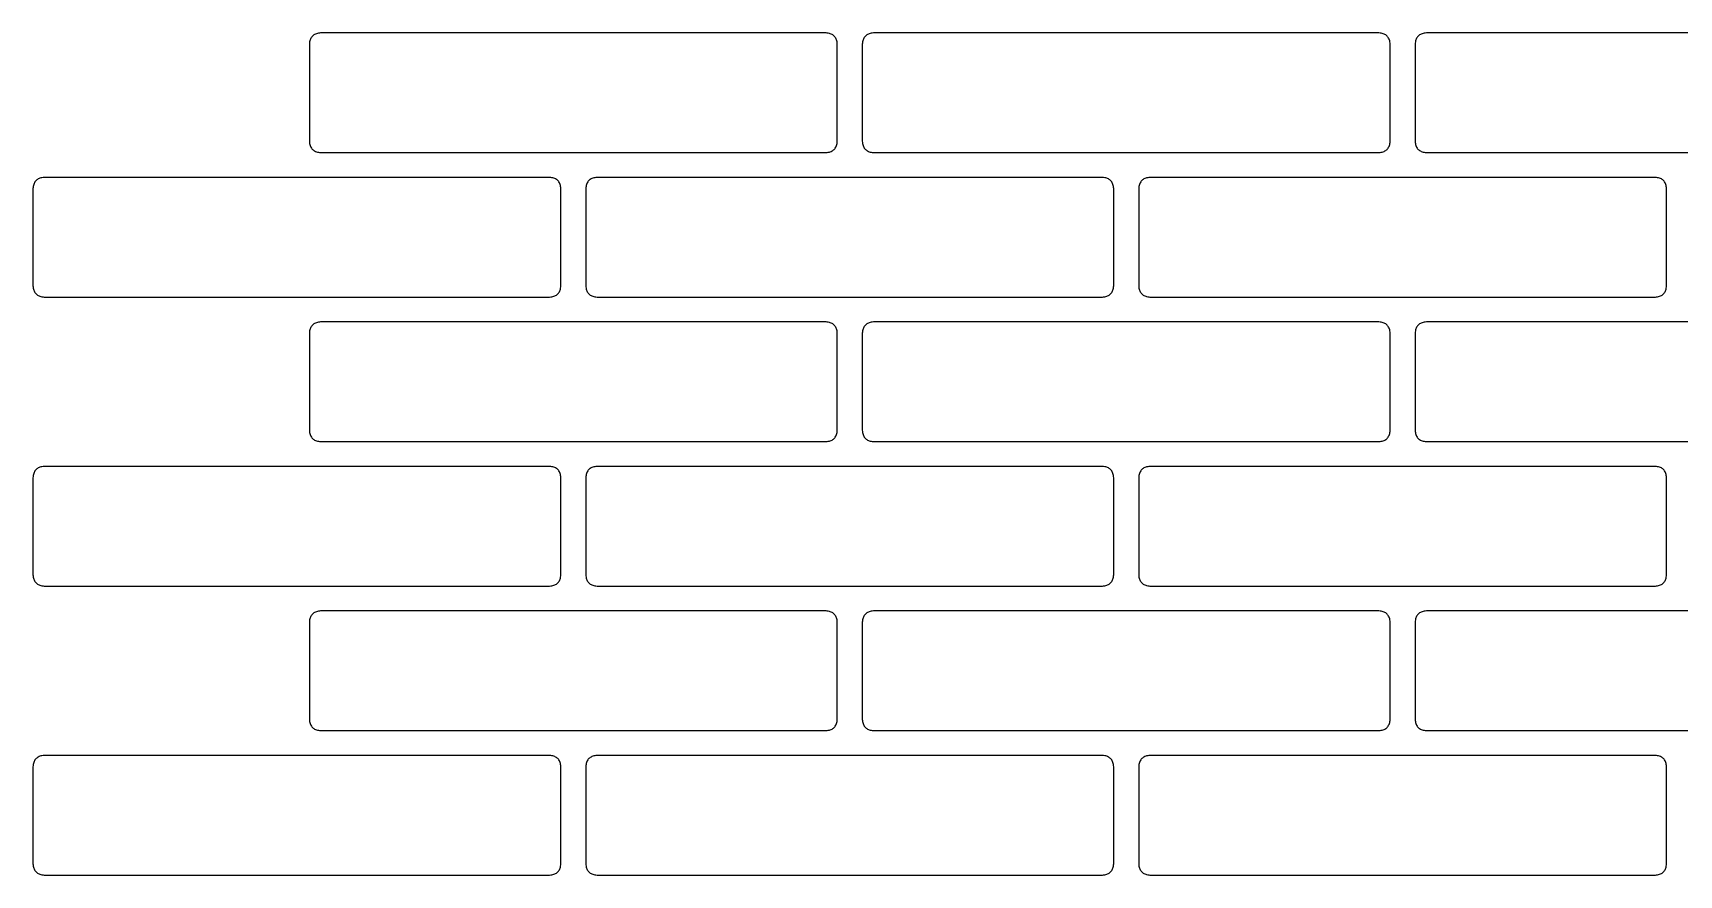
# Model space of a CAD drawing. Header units: metres. Extents: x 0 to 1210, y 0 to 744.
# Drawn here: x 0 to 660, y 0 to 338 of the extents above; entities that cross this region are included whole.
import ezdxf

# ---------------------------------------------------------------- set-up
doc = ezdxf.new("R2010")
doc.units = ezdxf.units.M

msp = doc.modelspace()

# ---------------------------------------------------------------- linework, layer by layer
for p, q in [((112.42, 336.99), (112.16, 336.75)), ((112.71, 337.2), (112.42, 336.99)), ((113.02, 337.39), (112.71, 337.2)), ((113.36, 337.55), (113.02, 337.39)), ((113.72, 337.69), (113.36, 337.55)), ((114.11, 337.8), (113.72, 337.69)), ((114.52, 337.89), (114.11, 337.8)), ((114.96, 337.95), (114.52, 337.89)), ((115.42, 337.99), (114.96, 337.95)), ((115.91, 338), (115.42, 337.99)), ((317.73, 338), (115.91, 338)), ((318.21, 337.99), (317.73, 338)), ((318.68, 337.95), (318.21, 337.99)), ((319.11, 337.89), (318.68, 337.95)), ((319.53, 337.8), (319.11, 337.89)), ((319.91, 337.69), (319.53, 337.8)), ((320.28, 337.55), (319.91, 337.69)), ((320.61, 337.39), (320.28, 337.55)), ((320.93, 337.2), (320.61, 337.39)), ((321.21, 336.99), (320.93, 337.2)), ((321.48, 336.75), (321.21, 336.99)), ((334.24, 336.99), (333.98, 336.75)), ((334.53, 337.2), (334.24, 336.99)), ((334.84, 337.39), (334.53, 337.2)), ((335.18, 337.55), (334.84, 337.39)), ((335.54, 337.69), (335.18, 337.55)), ((335.93, 337.8), (335.54, 337.69)), ((336.34, 337.89), (335.93, 337.8)), ((336.78, 337.95), (336.34, 337.89)), ((337.24, 337.99), (336.78, 337.95)), ((337.73, 338), (337.24, 337.99)), ((539.55, 338), (337.73, 338)), ((540.03, 337.99), (539.55, 338)), ((540.5, 337.95), (540.03, 337.99)), ((540.93, 337.89), (540.5, 337.95)), ((541.35, 337.8), (540.93, 337.89)), ((541.73, 337.69), (541.35, 337.8)), ((542.1, 337.55), (541.73, 337.69)), ((542.43, 337.39), (542.1, 337.55)), ((542.75, 337.2), (542.43, 337.39)), ((543.03, 336.99), (542.75, 337.2)), ((543.3, 336.75), (543.03, 336.99)), ((556.06, 336.99), (555.8, 336.75)), ((556.35, 337.2), (556.06, 336.99)), ((556.66, 337.39), (556.35, 337.2)), ((557, 337.55), (556.66, 337.39)), ((557.36, 337.69), (557, 337.55)), ((557.75, 337.8), (557.36, 337.69)), ((558.16, 337.89), (557.75, 337.8)), ((558.6, 337.95), (558.16, 337.89)), ((559.06, 337.99), (558.6, 337.95)), ((559.55, 338), (559.06, 337.99)), ((761.36, 338), (559.55, 338)), ((110.92, 333.49), (110.91, 333)), ((110.91, 333), (110.91, 295)), ((110.96, 333.95), (110.92, 333.49)), ((111.02, 334.39), (110.96, 333.95)), ((111.11, 334.8), (111.02, 334.39)), ((111.22, 335.19), (111.11, 334.8)), ((111.36, 335.55), (111.22, 335.19)), ((111.52, 335.89), (111.36, 335.55)), ((111.71, 336.2), (111.52, 335.89)), ((111.92, 336.49), (111.71, 336.2)), ((112.16, 336.75), (111.92, 336.49)), ((321.71, 336.49), (321.48, 336.75)), ((321.93, 336.2), (321.71, 336.49)), ((322.11, 335.89), (321.93, 336.2)), ((322.28, 335.55), (322.11, 335.89)), ((322.41, 335.19), (322.28, 335.55)), ((322.53, 334.8), (322.41, 335.19)), ((322.61, 334.39), (322.53, 334.8)), ((322.68, 333.95), (322.61, 334.39)), ((322.71, 333.49), (322.68, 333.95)), ((322.73, 333), (322.71, 333.49)), ((322.73, 295), (322.73, 333)), ((332.74, 333.49), (332.73, 333)), ((332.73, 333), (332.73, 295)), ((332.78, 333.95), (332.74, 333.49)), ((332.84, 334.39), (332.78, 333.95)), ((332.93, 334.8), (332.84, 334.39)), ((333.04, 335.19), (332.93, 334.8)), ((333.18, 335.55), (333.04, 335.19)), ((333.34, 335.89), (333.18, 335.55)), ((333.53, 336.2), (333.34, 335.89)), ((333.74, 336.49), (333.53, 336.2)), ((333.98, 336.75), (333.74, 336.49)), ((543.53, 336.49), (543.3, 336.75)), ((543.75, 336.2), (543.53, 336.49)), ((543.93, 335.89), (543.75, 336.2)), ((544.1, 335.55), (543.93, 335.89)), ((544.23, 335.19), (544.1, 335.55)), ((544.35, 334.8), (544.23, 335.19)), ((544.43, 334.39), (544.35, 334.8)), ((544.5, 333.95), (544.43, 334.39)), ((544.53, 333.49), (544.5, 333.95)), ((544.55, 333), (544.53, 333.49)), ((544.55, 295), (544.55, 333)), ((554.56, 333.49), (554.55, 333)), ((554.55, 333), (554.55, 295)), ((554.6, 333.95), (554.56, 333.49)), ((554.66, 334.39), (554.6, 333.95)), ((554.75, 334.8), (554.66, 334.39)), ((554.86, 335.19), (554.75, 334.8)), ((555, 335.55), (554.86, 335.19)), ((555.16, 335.89), (555, 335.55)), ((555.35, 336.2), (555.16, 335.89)), ((555.56, 336.49), (555.35, 336.2)), ((555.8, 336.75), (555.56, 336.49)), ((110.91, 295), (110.92, 294.51)), ((110.92, 294.51), (110.96, 294.05)), ((110.96, 294.05), (111.02, 293.61)), ((111.02, 293.61), (111.11, 293.2)), ((111.11, 293.2), (111.22, 292.81)), ((111.22, 292.81), (111.36, 292.45)), ((111.36, 292.45), (111.52, 292.11)), ((111.52, 292.11), (111.71, 291.8)), ((111.71, 291.8), (111.92, 291.51)), ((111.92, 291.51), (112.16, 291.25)), ((112.16, 291.25), (112.42, 291.01)), ((112.42, 291.01), (112.71, 290.8)), ((112.71, 290.8), (113.02, 290.61)), ((113.02, 290.61), (113.36, 290.45)), ((320.28, 290.45), (320.61, 290.61)), ((320.61, 290.61), (320.93, 290.8)), ((320.93, 290.8), (321.21, 291.01)), ((321.21, 291.01), (321.48, 291.25)), ((321.48, 291.25), (321.71, 291.51)), ((321.71, 291.51), (321.93, 291.8)), ((321.93, 291.8), (322.11, 292.11)), ((322.11, 292.11), (322.28, 292.45)), ((322.28, 292.45), (322.41, 292.81)), ((322.41, 292.81), (322.53, 293.2)), ((322.53, 293.2), (322.61, 293.61)), ((322.61, 293.61), (322.68, 294.05)), ((322.68, 294.05), (322.71, 294.51)), ((322.71, 294.51), (322.73, 295)), ((332.73, 295), (332.74, 294.51)), ((332.74, 294.51), (332.78, 294.05)), ((332.78, 294.05), (332.84, 293.61)), ((332.84, 293.61), (332.93, 293.2)), ((332.93, 293.2), (333.04, 292.81)), ((333.04, 292.81), (333.18, 292.45)), ((333.18, 292.45), (333.34, 292.11)), ((333.34, 292.11), (333.53, 291.8)), ((333.53, 291.8), (333.74, 291.51)), ((333.74, 291.51), (333.98, 291.25)), ((333.98, 291.25), (334.24, 291.01)), ((334.24, 291.01), (334.53, 290.8)), ((334.53, 290.8), (334.84, 290.61)), ((334.84, 290.61), (335.18, 290.45)), ((542.1, 290.45), (542.43, 290.61)), ((542.43, 290.61), (542.75, 290.8)), ((542.75, 290.8), (543.03, 291.01)), ((543.03, 291.01), (543.3, 291.25)), ((543.3, 291.25), (543.53, 291.51)), ((543.53, 291.51), (543.75, 291.8)), ((543.75, 291.8), (543.93, 292.11)), ((543.93, 292.11), (544.1, 292.45)), ((544.1, 292.45), (544.23, 292.81)), ((544.23, 292.81), (544.35, 293.2)), ((544.35, 293.2), (544.43, 293.61)), ((544.43, 293.61), (544.5, 294.05)), ((544.5, 294.05), (544.53, 294.51)), ((544.53, 294.51), (544.55, 295)), ((554.55, 295), (554.56, 294.51)), ((554.56, 294.51), (554.6, 294.05)), ((554.6, 294.05), (554.66, 293.61)), ((554.66, 293.61), (554.75, 293.2)), ((554.75, 293.2), (554.86, 292.81)), ((554.86, 292.81), (555, 292.45)), ((555, 292.45), (555.16, 292.11)), ((555.16, 292.11), (555.35, 291.8)), ((555.35, 291.8), (555.56, 291.51)), ((555.56, 291.51), (555.8, 291.25)), ((555.8, 291.25), (556.06, 291.01)), ((556.06, 291.01), (556.35, 290.8)), ((556.35, 290.8), (556.66, 290.61)), ((556.66, 290.61), (557, 290.45)), ((113.36, 290.45), (113.72, 290.31)), ((113.72, 290.31), (114.11, 290.2)), ((114.11, 290.2), (114.52, 290.11)), ((114.52, 290.11), (114.96, 290.05)), ((114.96, 290.05), (115.42, 290.01)), ((115.42, 290.01), (115.91, 290)), ((115.91, 290), (317.73, 290)), ((317.73, 290), (318.21, 290.01)), ((318.21, 290.01), (318.68, 290.05)), ((318.68, 290.05), (319.11, 290.11)), ((319.11, 290.11), (319.53, 290.2)), ((319.53, 290.2), (319.91, 290.31)), ((319.91, 290.31), (320.28, 290.45)), ((335.18, 290.45), (335.54, 290.31)), ((335.54, 290.31), (335.93, 290.2)), ((335.93, 290.2), (336.34, 290.11)), ((336.34, 290.11), (336.78, 290.05)), ((336.78, 290.05), (337.24, 290.01)), ((337.24, 290.01), (337.73, 290)), ((337.73, 290), (539.55, 290)), ((539.55, 290), (540.03, 290.01)), ((540.03, 290.01), (540.5, 290.05)), ((540.5, 290.05), (540.93, 290.11)), ((540.93, 290.11), (541.35, 290.2)), ((541.35, 290.2), (541.73, 290.31)), ((541.73, 290.31), (542.1, 290.45)), ((557, 290.45), (557.36, 290.31)), ((557.36, 290.31), (557.75, 290.2)), ((557.75, 290.2), (558.16, 290.11)), ((558.16, 290.11), (558.6, 290.05)), ((558.6, 290.05), (559.06, 290.01)), ((559.06, 290.01), (559.55, 290)), ((559.55, 290), (761.36, 290)), ((0.45, 277.55), (0.31, 277.19)), ((0.61, 277.89), (0.45, 277.55)), ((0.8, 278.2), (0.61, 277.89)), ((1.01, 278.49), (0.8, 278.2)), ((1.25, 278.75), (1.01, 278.49)), ((1.51, 278.99), (1.25, 278.75)), ((1.8, 279.2), (1.51, 278.99)), ((2.11, 279.39), (1.8, 279.2)), ((2.45, 279.55), (2.11, 279.39)), ((2.81, 279.69), (2.45, 279.55)), ((3.2, 279.8), (2.81, 279.69)), ((3.61, 279.89), (3.2, 279.8)), ((4.05, 279.95), (3.61, 279.89)), ((4.51, 279.99), (4.05, 279.95)), ((5, 280), (4.51, 279.99)), ((206.82, 280), (5, 280)), ((207.31, 279.99), (206.82, 280)), ((207.77, 279.95), (207.31, 279.99)), ((208.21, 279.89), (207.77, 279.95)), ((208.62, 279.8), (208.21, 279.89)), ((209.01, 279.69), (208.62, 279.8)), ((209.37, 279.55), (209.01, 279.69)), ((209.71, 279.39), (209.37, 279.55)), ((210.02, 279.2), (209.71, 279.39)), ((210.31, 278.99), (210.02, 279.2)), ((210.57, 278.75), (210.31, 278.99)), ((210.81, 278.49), (210.57, 278.75)), ((211.02, 278.2), (210.81, 278.49)), ((211.21, 277.89), (211.02, 278.2)), ((211.37, 277.55), (211.21, 277.89)), ((211.51, 277.19), (211.37, 277.55)), ((222.27, 277.55), (222.13, 277.19)), ((222.43, 277.89), (222.27, 277.55)), ((222.62, 278.2), (222.43, 277.89)), ((222.83, 278.49), (222.62, 278.2)), ((223.07, 278.75), (222.83, 278.49)), ((223.33, 278.99), (223.07, 278.75)), ((223.62, 279.2), (223.33, 278.99)), ((223.93, 279.39), (223.62, 279.2)), ((224.27, 279.55), (223.93, 279.39)), ((224.63, 279.69), (224.27, 279.55)), ((225.02, 279.8), (224.63, 279.69)), ((225.43, 279.89), (225.02, 279.8)), ((225.87, 279.95), (225.43, 279.89)), ((226.33, 279.99), (225.87, 279.95)), ((226.82, 280), (226.33, 279.99)), ((428.64, 280), (226.82, 280)), ((429.12, 279.99), (428.64, 280)), ((429.59, 279.95), (429.12, 279.99)), ((430.02, 279.89), (429.59, 279.95)), ((430.44, 279.8), (430.02, 279.89)), ((430.82, 279.69), (430.44, 279.8)), ((431.19, 279.55), (430.82, 279.69)), ((431.52, 279.39), (431.19, 279.55)), ((431.84, 279.2), (431.52, 279.39)), ((432.12, 278.99), (431.84, 279.2)), ((432.39, 278.75), (432.12, 278.99)), ((432.62, 278.49), (432.39, 278.75)), ((432.84, 278.2), (432.62, 278.49)), ((433.02, 277.89), (432.84, 278.2)), ((433.19, 277.55), (433.02, 277.89)), ((433.32, 277.19), (433.19, 277.55)), ((444.09, 277.55), (443.95, 277.19)), ((444.25, 277.89), (444.09, 277.55)), ((444.44, 278.2), (444.25, 277.89)), ((444.65, 278.49), (444.44, 278.2)), ((444.89, 278.75), (444.65, 278.49)), ((445.15, 278.99), (444.89, 278.75)), ((445.44, 279.2), (445.15, 278.99)), ((445.75, 279.39), (445.44, 279.2)), ((446.09, 279.55), (445.75, 279.39)), ((446.45, 279.69), (446.09, 279.55)), ((446.84, 279.8), (446.45, 279.69)), ((447.25, 279.89), (446.84, 279.8)), ((447.69, 279.95), (447.25, 279.89)), ((448.15, 279.99), (447.69, 279.95)), ((448.64, 280), (448.15, 279.99)), ((650.45, 280), (448.64, 280)), ((650.94, 279.99), (650.45, 280)), ((651.4, 279.95), (650.94, 279.99)), ((651.84, 279.89), (651.4, 279.95)), ((652.25, 279.8), (651.84, 279.89)), ((652.64, 279.69), (652.25, 279.8)), ((653, 279.55), (652.64, 279.69)), ((653.34, 279.39), (653, 279.55)), ((653.65, 279.2), (653.34, 279.39)), ((653.94, 278.99), (653.65, 279.2)), ((654.2, 278.75), (653.94, 278.99)), ((654.44, 278.49), (654.2, 278.75)), ((654.65, 278.2), (654.44, 278.49)), ((654.84, 277.89), (654.65, 278.2)), ((655, 277.55), (654.84, 277.89)), ((655.14, 277.19), (655, 277.55)), ((0.01, 275.49), (0, 275)), ((0, 275), (0, 237)), ((0.05, 275.95), (0.01, 275.49)), ((0.11, 276.39), (0.05, 275.95)), ((0.2, 276.8), (0.11, 276.39)), ((0.31, 277.19), (0.2, 276.8)), ((211.62, 276.8), (211.51, 277.19)), ((211.71, 276.39), (211.62, 276.8)), ((211.77, 275.95), (211.71, 276.39)), ((211.81, 275.49), (211.77, 275.95)), ((211.82, 275), (211.81, 275.49)), ((211.82, 237), (211.82, 275)), ((221.83, 275.49), (221.82, 275)), ((221.82, 275), (221.82, 237)), ((221.87, 275.95), (221.83, 275.49)), ((221.93, 276.39), (221.87, 275.95)), ((222.02, 276.8), (221.93, 276.39)), ((222.13, 277.19), (222.02, 276.8)), ((433.44, 276.8), (433.32, 277.19)), ((433.52, 276.39), (433.44, 276.8)), ((433.59, 275.95), (433.52, 276.39)), ((433.62, 275.49), (433.59, 275.95)), ((433.64, 275), (433.62, 275.49)), ((433.64, 237), (433.64, 275)), ((443.65, 275.49), (443.64, 275)), ((443.64, 275), (443.64, 237)), ((443.69, 275.95), (443.65, 275.49)), ((443.75, 276.39), (443.69, 275.95)), ((443.84, 276.8), (443.75, 276.39)), ((443.95, 277.19), (443.84, 276.8)), ((655.25, 276.8), (655.14, 277.19)), ((655.34, 276.39), (655.25, 276.8)), ((655.4, 275.95), (655.34, 276.39)), ((655.44, 275.49), (655.4, 275.95)), ((655.45, 275), (655.44, 275.49)), ((655.46, 237), (655.45, 275)), ((0, 237), (0.01, 236.51)), ((0.01, 236.51), (0.05, 236.05)), ((0.05, 236.05), (0.11, 235.61)), ((0.11, 235.61), (0.2, 235.2)), ((0.2, 235.2), (0.31, 234.81)), ((0.31, 234.81), (0.45, 234.45)), ((0.45, 234.45), (0.61, 234.11)), ((0.61, 234.11), (0.8, 233.8)), ((0.8, 233.8), (1.01, 233.51)), ((1.01, 233.51), (1.25, 233.25)), ((1.25, 233.25), (1.51, 233.01)), ((1.51, 233.01), (1.8, 232.8)), ((1.8, 232.8), (2.11, 232.61)), ((2.11, 232.61), (2.45, 232.45)), ((2.45, 232.45), (2.81, 232.31)), ((2.81, 232.31), (3.2, 232.2)), ((3.2, 232.2), (3.61, 232.11)), ((3.61, 232.11), (4.05, 232.05)), ((4.05, 232.05), (4.51, 232.01)), ((4.51, 232.01), (5, 232)), ((5, 232), (206.82, 232)), ((206.82, 232), (207.31, 232.01)), ((207.31, 232.01), (207.77, 232.05)), ((207.77, 232.05), (208.21, 232.11)), ((208.21, 232.11), (208.62, 232.2)), ((208.62, 232.2), (209.01, 232.31)), ((209.01, 232.31), (209.37, 232.45)), ((209.37, 232.45), (209.71, 232.61)), ((209.71, 232.61), (210.02, 232.8)), ((210.02, 232.8), (210.31, 233.01)), ((210.31, 233.01), (210.57, 233.25)), ((210.57, 233.25), (210.81, 233.51)), ((210.81, 233.51), (211.02, 233.8)), ((211.02, 233.8), (211.21, 234.11)), ((211.21, 234.11), (211.37, 234.45)), ((211.37, 234.45), (211.51, 234.81)), ((211.51, 234.81), (211.62, 235.2)), ((211.62, 235.2), (211.71, 235.61)), ((211.71, 235.61), (211.77, 236.05)), ((211.77, 236.05), (211.81, 236.51)), ((211.81, 236.51), (211.82, 237)), ((221.82, 237), (221.83, 236.51)), ((221.83, 236.51), (221.87, 236.05)), ((221.87, 236.05), (221.93, 235.61)), ((221.93, 235.61), (222.02, 235.2)), ((222.02, 235.2), (222.13, 234.81)), ((222.13, 234.81), (222.27, 234.45)), ((222.27, 234.45), (222.43, 234.11)), ((222.43, 234.11), (222.62, 233.8)), ((222.62, 233.8), (222.83, 233.51)), ((222.83, 233.51), (223.07, 233.25)), ((223.07, 233.25), (223.33, 233.01)), ((223.33, 233.01), (223.62, 232.8)), ((223.62, 232.8), (223.93, 232.61)), ((223.93, 232.61), (224.27, 232.45)), ((224.27, 232.45), (224.63, 232.31)), ((224.63, 232.31), (225.02, 232.2)), ((225.02, 232.2), (225.43, 232.11)), ((225.43, 232.11), (225.87, 232.05)), ((225.87, 232.05), (226.33, 232.01)), ((226.33, 232.01), (226.82, 232)), ((226.82, 232), (428.64, 232)), ((428.64, 232), (429.12, 232.01)), ((429.12, 232.01), (429.59, 232.05)), ((429.59, 232.05), (430.02, 232.11)), ((430.02, 232.11), (430.44, 232.2)), ((430.44, 232.2), (430.82, 232.31)), ((430.82, 232.31), (431.19, 232.45)), ((431.19, 232.45), (431.52, 232.61)), ((431.52, 232.61), (431.84, 232.8)), ((431.84, 232.8), (432.12, 233.01)), ((432.12, 233.01), (432.39, 233.25)), ((432.39, 233.25), (432.62, 233.51)), ((432.62, 233.51), (432.84, 233.8)), ((432.84, 233.8), (433.02, 234.11)), ((433.02, 234.11), (433.19, 234.45)), ((433.19, 234.45), (433.32, 234.81)), ((433.32, 234.81), (433.44, 235.2)), ((433.44, 235.2), (433.52, 235.61)), ((433.52, 235.61), (433.59, 236.05)), ((433.59, 236.05), (433.62, 236.51)), ((433.62, 236.51), (433.64, 237)), ((443.64, 237), (443.65, 236.51)), ((443.65, 236.51), (443.69, 236.05)), ((443.69, 236.05), (443.75, 235.61)), ((443.75, 235.61), (443.84, 235.2)), ((443.84, 235.2), (443.95, 234.81)), ((443.95, 234.81), (444.09, 234.45)), ((444.09, 234.45), (444.25, 234.11)), ((444.25, 234.11), (444.44, 233.8)), ((444.44, 233.8), (444.65, 233.51)), ((444.65, 233.51), (444.89, 233.25)), ((444.89, 233.25), (445.15, 233.01)), ((445.15, 233.01), (445.44, 232.8)), ((445.44, 232.8), (445.75, 232.61)), ((445.75, 232.61), (446.09, 232.45)), ((446.09, 232.45), (446.45, 232.31)), ((446.45, 232.31), (446.84, 232.2)), ((446.84, 232.2), (447.25, 232.11)), ((447.25, 232.11), (447.69, 232.05)), ((447.69, 232.05), (448.15, 232.01)), ((448.15, 232.01), (448.64, 232)), ((448.64, 232), (650.45, 232)), ((650.45, 232), (650.94, 232.01)), ((650.94, 232.01), (651.4, 232.05)), ((651.4, 232.05), (651.84, 232.11)), ((651.84, 232.11), (652.25, 232.2)), ((652.25, 232.2), (652.64, 232.31)), ((652.64, 232.31), (653, 232.45)), ((653, 232.45), (653.34, 232.61)), ((653.34, 232.61), (653.65, 232.8)), ((653.65, 232.8), (653.94, 233.01)), ((653.94, 233.01), (654.2, 233.25)), ((654.2, 233.25), (654.44, 233.51)), ((654.44, 233.51), (654.65, 233.8)), ((654.65, 233.8), (654.84, 234.11)), ((654.84, 234.11), (655, 234.45)), ((655, 234.45), (655.14, 234.81)), ((655.14, 234.81), (655.25, 235.2)), ((655.25, 235.2), (655.34, 235.61)), ((655.34, 235.61), (655.4, 236.05)), ((655.4, 236.05), (655.44, 236.51)), ((655.44, 236.51), (655.46, 237)), ((110.96, 217.95), (110.92, 217.49)), ((111.02, 218.39), (110.96, 217.95)), ((111.11, 218.8), (111.02, 218.39)), ((111.22, 219.19), (111.11, 218.8)), ((111.36, 219.55), (111.22, 219.19)), ((111.52, 219.89), (111.36, 219.55)), ((111.71, 220.2), (111.52, 219.89)), ((111.92, 220.49), (111.71, 220.2)), ((112.16, 220.75), (111.92, 220.49)), ((112.42, 220.99), (112.16, 220.75)), ((112.71, 221.2), (112.42, 220.99)), ((113.02, 221.39), (112.71, 221.2)), ((113.36, 221.55), (113.02, 221.39)), ((113.72, 221.69), (113.36, 221.55)), ((114.11, 221.8), (113.72, 221.69)), ((114.52, 221.89), (114.11, 221.8)), ((114.96, 221.95), (114.52, 221.89)), ((115.42, 221.99), (114.96, 221.95)), ((115.91, 222), (115.42, 221.99)), ((317.73, 222), (115.91, 222)), ((318.21, 221.99), (317.73, 222)), ((318.68, 221.95), (318.21, 221.99)), ((319.11, 221.89), (318.68, 221.95)), ((319.53, 221.8), (319.11, 221.89)), ((319.91, 221.69), (319.53, 221.8)), ((320.28, 221.55), (319.91, 221.69)), ((320.61, 221.39), (320.28, 221.55)), ((320.93, 221.2), (320.61, 221.39)), ((321.21, 220.99), (320.93, 221.2)), ((321.48, 220.75), (321.21, 220.99)), ((321.71, 220.49), (321.48, 220.75)), ((321.93, 220.2), (321.71, 220.49)), ((322.11, 219.89), (321.93, 220.2)), ((322.28, 219.55), (322.11, 219.89)), ((322.41, 219.19), (322.28, 219.55)), ((322.53, 218.8), (322.41, 219.19)), ((322.61, 218.39), (322.53, 218.8)), ((322.68, 217.95), (322.61, 218.39)), ((332.78, 217.95), (332.74, 217.49)), ((332.84, 218.39), (332.78, 217.95)), ((332.93, 218.8), (332.84, 218.39)), ((333.04, 219.19), (332.93, 218.8)), ((333.18, 219.55), (333.04, 219.19)), ((333.34, 219.89), (333.18, 219.55)), ((333.53, 220.2), (333.34, 219.89)), ((333.74, 220.49), (333.53, 220.2)), ((333.98, 220.75), (333.74, 220.49)), ((334.24, 220.99), (333.98, 220.75)), ((334.53, 221.2), (334.24, 220.99)), ((334.84, 221.39), (334.53, 221.2)), ((335.18, 221.55), (334.84, 221.39)), ((335.54, 221.69), (335.18, 221.55)), ((335.93, 221.8), (335.54, 221.69)), ((336.34, 221.89), (335.93, 221.8)), ((336.78, 221.95), (336.34, 221.89)), ((337.24, 221.99), (336.78, 221.95)), ((337.73, 222), (337.24, 221.99)), ((539.55, 222), (337.73, 222)), ((540.03, 221.99), (539.55, 222)), ((540.5, 221.95), (540.03, 221.99)), ((540.93, 221.89), (540.5, 221.95)), ((541.35, 221.8), (540.93, 221.89)), ((541.73, 221.69), (541.35, 221.8)), ((542.1, 221.55), (541.73, 221.69)), ((542.43, 221.39), (542.1, 221.55)), ((542.75, 221.2), (542.43, 221.39)), ((543.03, 220.99), (542.75, 221.2)), ((543.3, 220.75), (543.03, 220.99)), ((543.53, 220.49), (543.3, 220.75)), ((543.75, 220.2), (543.53, 220.49)), ((543.93, 219.89), (543.75, 220.2)), ((544.1, 219.55), (543.93, 219.89)), ((544.23, 219.19), (544.1, 219.55)), ((544.35, 218.8), (544.23, 219.19)), ((544.43, 218.39), (544.35, 218.8)), ((544.5, 217.95), (544.43, 218.39)), ((554.6, 217.95), (554.56, 217.49)), ((554.66, 218.39), (554.6, 217.95)), ((554.75, 218.8), (554.66, 218.39)), ((554.86, 219.19), (554.75, 218.8)), ((555, 219.55), (554.86, 219.19)), ((555.16, 219.89), (555, 219.55)), ((555.35, 220.2), (555.16, 219.89)), ((555.56, 220.49), (555.35, 220.2)), ((555.8, 220.75), (555.56, 220.49)), ((556.06, 220.99), (555.8, 220.75)), ((556.35, 221.2), (556.06, 220.99)), ((556.66, 221.39), (556.35, 221.2)), ((557, 221.55), (556.66, 221.39)), ((557.36, 221.69), (557, 221.55)), ((557.75, 221.8), (557.36, 221.69)), ((558.16, 221.89), (557.75, 221.8)), ((558.6, 221.95), (558.16, 221.89)), ((559.06, 221.99), (558.6, 221.95)), ((559.55, 222), (559.06, 221.99)), ((761.36, 222), (559.55, 222)), ((110.92, 217.49), (110.91, 217)), ((110.91, 217), (110.91, 179)), ((322.71, 217.49), (322.68, 217.95)), ((322.73, 217), (322.71, 217.49)), ((322.73, 179), (322.73, 217)), ((332.74, 217.49), (332.73, 217)), ((332.73, 217), (332.73, 179)), ((544.53, 217.49), (544.5, 217.95)), ((544.55, 217), (544.53, 217.49)), ((544.55, 179), (544.55, 217)), ((554.56, 217.49), (554.55, 217)), ((554.55, 217), (554.55, 179)), ((110.91, 179), (110.92, 178.51)), ((110.92, 178.51), (110.96, 178.05)), ((322.68, 178.05), (322.71, 178.51)), ((322.71, 178.51), (322.73, 179)), ((332.73, 179), (332.74, 178.51)), ((332.74, 178.51), (332.78, 178.05)), ((544.5, 178.05), (544.53, 178.51)), ((544.53, 178.51), (544.55, 179)), ((554.55, 179), (554.56, 178.51)), ((554.56, 178.51), (554.6, 178.05)), ((110.96, 178.05), (111.02, 177.61)), ((111.02, 177.61), (111.11, 177.2)), ((111.11, 177.2), (111.22, 176.81)), ((111.22, 176.81), (111.36, 176.45)), ((111.36, 176.45), (111.52, 176.11)), ((111.52, 176.11), (111.71, 175.8)), ((111.71, 175.8), (111.92, 175.51)), ((111.92, 175.51), (112.16, 175.25)), ((112.16, 175.25), (112.42, 175.01)), ((112.42, 175.01), (112.71, 174.8)), ((112.71, 174.8), (113.02, 174.61)), ((113.02, 174.61), (113.36, 174.45)), ((113.36, 174.45), (113.72, 174.31)), ((113.72, 174.31), (114.11, 174.2)), ((114.11, 174.2), (114.52, 174.11)), ((114.52, 174.11), (114.96, 174.05)), ((114.96, 174.05), (115.42, 174.01)), ((115.42, 174.01), (115.91, 174)), ((115.91, 174), (317.73, 174)), ((317.73, 174), (318.21, 174.01)), ((318.21, 174.01), (318.68, 174.05)), ((318.68, 174.05), (319.11, 174.11)), ((319.11, 174.11), (319.53, 174.2)), ((319.53, 174.2), (319.91, 174.31)), ((319.91, 174.31), (320.28, 174.45)), ((320.28, 174.45), (320.61, 174.61)), ((320.61, 174.61), (320.93, 174.8)), ((320.93, 174.8), (321.21, 175.01)), ((321.21, 175.01), (321.48, 175.25)), ((321.48, 175.25), (321.71, 175.51)), ((321.71, 175.51), (321.93, 175.8)), ((321.93, 175.8), (322.11, 176.11)), ((322.11, 176.11), (322.28, 176.45)), ((322.28, 176.45), (322.41, 176.81)), ((322.41, 176.81), (322.53, 177.2)), ((322.53, 177.2), (322.61, 177.61)), ((322.61, 177.61), (322.68, 178.05)), ((332.78, 178.05), (332.84, 177.61)), ((332.84, 177.61), (332.93, 177.2)), ((332.93, 177.2), (333.04, 176.81)), ((333.04, 176.81), (333.18, 176.45)), ((333.18, 176.45), (333.34, 176.11)), ((333.34, 176.11), (333.53, 175.8)), ((333.53, 175.8), (333.74, 175.51)), ((333.74, 175.51), (333.98, 175.25)), ((333.98, 175.25), (334.24, 175.01)), ((334.24, 175.01), (334.53, 174.8)), ((334.53, 174.8), (334.84, 174.61)), ((334.84, 174.61), (335.18, 174.45)), ((335.18, 174.45), (335.54, 174.31)), ((335.54, 174.31), (335.93, 174.2)), ((335.93, 174.2), (336.34, 174.11)), ((336.34, 174.11), (336.78, 174.05)), ((336.78, 174.05), (337.24, 174.01)), ((337.24, 174.01), (337.73, 174)), ((337.73, 174), (539.55, 174)), ((539.55, 174), (540.03, 174.01)), ((540.03, 174.01), (540.5, 174.05)), ((540.5, 174.05), (540.93, 174.11)), ((540.93, 174.11), (541.35, 174.2)), ((541.35, 174.2), (541.73, 174.31)), ((541.73, 174.31), (542.1, 174.45)), ((542.1, 174.45), (542.43, 174.61)), ((542.43, 174.61), (542.75, 174.8)), ((542.75, 174.8), (543.03, 175.01)), ((543.03, 175.01), (543.3, 175.25)), ((543.3, 175.25), (543.53, 175.51)), ((543.53, 175.51), (543.75, 175.8)), ((543.75, 175.8), (543.93, 176.11)), ((543.93, 176.11), (544.1, 176.45)), ((544.1, 176.45), (544.23, 176.81)), ((544.23, 176.81), (544.35, 177.2)), ((544.35, 177.2), (544.43, 177.61)), ((544.43, 177.61), (544.5, 178.05)), ((554.6, 178.05), (554.66, 177.61)), ((554.66, 177.61), (554.75, 177.2)), ((554.75, 177.2), (554.86, 176.81)), ((554.86, 176.81), (555, 176.45)), ((555, 176.45), (555.16, 176.11)), ((555.16, 176.11), (555.35, 175.8)), ((555.35, 175.8), (555.56, 175.51)), ((555.56, 175.51), (555.8, 175.25)), ((555.8, 175.25), (556.06, 175.01)), ((556.06, 175.01), (556.35, 174.8)), ((556.35, 174.8), (556.66, 174.61)), ((556.66, 174.61), (557, 174.45)), ((557, 174.45), (557.36, 174.31)), ((557.36, 174.31), (557.75, 174.2)), ((557.75, 174.2), (558.16, 174.11)), ((558.16, 174.11), (558.6, 174.05)), ((558.6, 174.05), (559.06, 174.01)), ((559.06, 174.01), (559.55, 174)), ((559.55, 174), (761.36, 174)), ((0.01, 159.49), (0, 159)), ((0, 159), (0, 121)), ((0.05, 159.95), (0.01, 159.49)), ((0.11, 160.39), (0.05, 159.95)), ((0.2, 160.8), (0.11, 160.39)), ((0.31, 161.19), (0.2, 160.8)), ((0.45, 161.55), (0.31, 161.19)), ((0.61, 161.89), (0.45, 161.55)), ((0.8, 162.2), (0.61, 161.89)), ((1.01, 162.49), (0.8, 162.2)), ((1.25, 162.75), (1.01, 162.49)), ((1.51, 162.99), (1.25, 162.75)), ((1.8, 163.2), (1.51, 162.99)), ((2.11, 163.39), (1.8, 163.2)), ((2.45, 163.55), (2.11, 163.39)), ((2.81, 163.69), (2.45, 163.55)), ((3.2, 163.8), (2.81, 163.69)), ((3.61, 163.89), (3.2, 163.8)), ((4.05, 163.95), (3.61, 163.89)), ((4.51, 163.99), (4.05, 163.95)), ((5, 164), (4.51, 163.99)), ((206.82, 164), (5, 164)), ((207.31, 163.99), (206.82, 164)), ((207.77, 163.95), (207.31, 163.99)), ((208.21, 163.89), (207.77, 163.95)), ((208.62, 163.8), (208.21, 163.89)), ((209.01, 163.69), (208.62, 163.8)), ((209.37, 163.55), (209.01, 163.69)), ((209.71, 163.39), (209.37, 163.55)), ((210.02, 163.2), (209.71, 163.39)), ((210.31, 162.99), (210.02, 163.2)), ((210.57, 162.75), (210.31, 162.99)), ((210.81, 162.49), (210.57, 162.75)), ((211.02, 162.2), (210.81, 162.49)), ((211.21, 161.89), (211.02, 162.2)), ((211.37, 161.55), (211.21, 161.89)), ((211.51, 161.19), (211.37, 161.55)), ((211.62, 160.8), (211.51, 161.19)), ((211.71, 160.39), (211.62, 160.8)), ((211.77, 159.95), (211.71, 160.39)), ((211.81, 159.49), (211.77, 159.95)), ((211.82, 159), (211.81, 159.49)), ((211.82, 121), (211.82, 159)), ((221.83, 159.49), (221.82, 159)), ((221.82, 159), (221.82, 121)), ((221.87, 159.95), (221.83, 159.49)), ((221.93, 160.39), (221.87, 159.95)), ((222.02, 160.8), (221.93, 160.39)), ((222.13, 161.19), (222.02, 160.8)), ((222.27, 161.55), (222.13, 161.19)), ((222.43, 161.89), (222.27, 161.55)), ((222.62, 162.2), (222.43, 161.89)), ((222.83, 162.49), (222.62, 162.2)), ((223.07, 162.75), (222.83, 162.49)), ((223.33, 162.99), (223.07, 162.75)), ((223.62, 163.2), (223.33, 162.99)), ((223.93, 163.39), (223.62, 163.2)), ((224.27, 163.55), (223.93, 163.39)), ((224.63, 163.69), (224.27, 163.55)), ((225.02, 163.8), (224.63, 163.69)), ((225.43, 163.89), (225.02, 163.8)), ((225.87, 163.95), (225.43, 163.89)), ((226.33, 163.99), (225.87, 163.95)), ((226.82, 164), (226.33, 163.99)), ((428.64, 164), (226.82, 164)), ((429.12, 163.99), (428.64, 164)), ((429.59, 163.95), (429.12, 163.99)), ((430.02, 163.89), (429.59, 163.95)), ((430.44, 163.8), (430.02, 163.89)), ((430.82, 163.69), (430.44, 163.8)), ((431.19, 163.55), (430.82, 163.69)), ((431.52, 163.39), (431.19, 163.55)), ((431.84, 163.2), (431.52, 163.39)), ((432.12, 162.99), (431.84, 163.2)), ((432.39, 162.75), (432.12, 162.99)), ((432.62, 162.49), (432.39, 162.75)), ((432.84, 162.2), (432.62, 162.49)), ((433.02, 161.89), (432.84, 162.2)), ((433.19, 161.55), (433.02, 161.89)), ((433.32, 161.19), (433.19, 161.55)), ((433.44, 160.8), (433.32, 161.19)), ((433.52, 160.39), (433.44, 160.8)), ((433.59, 159.95), (433.52, 160.39)), ((433.62, 159.49), (433.59, 159.95)), ((433.64, 159), (433.62, 159.49)), ((433.64, 121), (433.64, 159)), ((443.65, 159.49), (443.64, 159)), ((443.64, 159), (443.64, 121)), ((443.69, 159.95), (443.65, 159.49)), ((443.75, 160.39), (443.69, 159.95)), ((443.84, 160.8), (443.75, 160.39)), ((443.95, 161.19), (443.84, 160.8)), ((444.09, 161.55), (443.95, 161.19)), ((444.25, 161.89), (444.09, 161.55)), ((444.44, 162.2), (444.25, 161.89)), ((444.65, 162.49), (444.44, 162.2)), ((444.89, 162.75), (444.65, 162.49)), ((445.15, 162.99), (444.89, 162.75)), ((445.44, 163.2), (445.15, 162.99)), ((445.75, 163.39), (445.44, 163.2)), ((446.09, 163.55), (445.75, 163.39)), ((446.45, 163.69), (446.09, 163.55)), ((446.84, 163.8), (446.45, 163.69)), ((447.25, 163.89), (446.84, 163.8)), ((447.69, 163.95), (447.25, 163.89)), ((448.15, 163.99), (447.69, 163.95)), ((448.64, 164), (448.15, 163.99)), ((650.45, 164), (448.64, 164)), ((650.94, 163.99), (650.45, 164)), ((651.4, 163.95), (650.94, 163.99)), ((651.84, 163.89), (651.4, 163.95)), ((652.25, 163.8), (651.84, 163.89)), ((652.64, 163.69), (652.25, 163.8)), ((653, 163.55), (652.64, 163.69)), ((653.34, 163.39), (653, 163.55)), ((653.65, 163.2), (653.34, 163.39)), ((653.94, 162.99), (653.65, 163.2)), ((654.2, 162.75), (653.94, 162.99)), ((654.44, 162.49), (654.2, 162.75)), ((654.65, 162.2), (654.44, 162.49)), ((654.84, 161.89), (654.65, 162.2)), ((655, 161.55), (654.84, 161.89)), ((655.14, 161.19), (655, 161.55)), ((655.25, 160.8), (655.14, 161.19)), ((655.34, 160.39), (655.25, 160.8)), ((655.4, 159.95), (655.34, 160.39)), ((655.44, 159.49), (655.4, 159.95)), ((655.45, 159), (655.44, 159.49)), ((655.46, 121), (655.45, 159)), ((0, 121), (0.01, 120.51)), ((0.01, 120.51), (0.05, 120.05)), ((0.05, 120.05), (0.11, 119.61)), ((0.11, 119.61), (0.2, 119.2)), ((0.2, 119.2), (0.31, 118.81)), ((211.51, 118.81), (211.62, 119.2)), ((211.62, 119.2), (211.71, 119.61)), ((211.71, 119.61), (211.77, 120.05)), ((211.77, 120.05), (211.81, 120.51)), ((211.81, 120.51), (211.82, 121)), ((221.82, 121), (221.83, 120.51)), ((221.83, 120.51), (221.87, 120.05)), ((221.87, 120.05), (221.93, 119.61)), ((221.93, 119.61), (222.02, 119.2)), ((222.02, 119.2), (222.13, 118.81)), ((433.32, 118.81), (433.44, 119.2)), ((433.44, 119.2), (433.52, 119.61)), ((433.52, 119.61), (433.59, 120.05)), ((433.59, 120.05), (433.62, 120.51)), ((433.62, 120.51), (433.64, 121)), ((443.64, 121), (443.65, 120.51)), ((443.65, 120.51), (443.69, 120.05)), ((443.69, 120.05), (443.75, 119.61)), ((443.75, 119.61), (443.84, 119.2)), ((443.84, 119.2), (443.95, 118.81)), ((655.14, 118.81), (655.25, 119.2)), ((655.25, 119.2), (655.34, 119.61)), ((655.34, 119.61), (655.4, 120.05)), ((655.4, 120.05), (655.44, 120.51)), ((655.44, 120.51), (655.46, 121)), ((0.31, 118.81), (0.45, 118.45)), ((0.45, 118.45), (0.61, 118.11)), ((0.61, 118.11), (0.8, 117.8)), ((0.8, 117.8), (1.01, 117.51)), ((1.01, 117.51), (1.25, 117.25)), ((1.25, 117.25), (1.51, 117.01)), ((1.51, 117.01), (1.8, 116.8)), ((1.8, 116.8), (2.11, 116.61)), ((2.11, 116.61), (2.45, 116.45)), ((2.45, 116.45), (2.81, 116.31)), ((2.81, 116.31), (3.2, 116.2)), ((3.2, 116.2), (3.61, 116.11)), ((3.61, 116.11), (4.05, 116.05)), ((4.05, 116.05), (4.51, 116.01)), ((4.51, 116.01), (5, 116)), ((5, 116), (206.82, 116)), ((206.82, 116), (207.31, 116.01)), ((207.31, 116.01), (207.77, 116.05)), ((207.77, 116.05), (208.21, 116.11)), ((208.21, 116.11), (208.62, 116.2)), ((208.62, 116.2), (209.01, 116.31)), ((209.01, 116.31), (209.37, 116.45)), ((209.37, 116.45), (209.71, 116.61)), ((209.71, 116.61), (210.02, 116.8)), ((210.02, 116.8), (210.31, 117.01)), ((210.31, 117.01), (210.57, 117.25)), ((210.57, 117.25), (210.81, 117.51)), ((210.81, 117.51), (211.02, 117.8)), ((211.02, 117.8), (211.21, 118.11)), ((211.21, 118.11), (211.37, 118.45)), ((211.37, 118.45), (211.51, 118.81)), ((222.13, 118.81), (222.27, 118.45)), ((222.27, 118.45), (222.43, 118.11)), ((222.43, 118.11), (222.62, 117.8)), ((222.62, 117.8), (222.83, 117.51)), ((222.83, 117.51), (223.07, 117.25)), ((223.07, 117.25), (223.33, 117.01)), ((223.33, 117.01), (223.62, 116.8)), ((223.62, 116.8), (223.93, 116.61)), ((223.93, 116.61), (224.27, 116.45)), ((224.27, 116.45), (224.63, 116.31)), ((224.63, 116.31), (225.02, 116.2)), ((225.02, 116.2), (225.43, 116.11)), ((225.43, 116.11), (225.87, 116.05)), ((225.87, 116.05), (226.33, 116.01)), ((226.33, 116.01), (226.82, 116)), ((226.82, 116), (428.64, 116)), ((428.64, 116), (429.12, 116.01)), ((429.12, 116.01), (429.59, 116.05)), ((429.59, 116.05), (430.02, 116.11)), ((430.02, 116.11), (430.44, 116.2)), ((430.44, 116.2), (430.82, 116.31)), ((430.82, 116.31), (431.19, 116.45)), ((431.19, 116.45), (431.52, 116.61)), ((431.52, 116.61), (431.84, 116.8)), ((431.84, 116.8), (432.12, 117.01)), ((432.12, 117.01), (432.39, 117.25)), ((432.39, 117.25), (432.62, 117.51)), ((432.62, 117.51), (432.84, 117.8)), ((432.84, 117.8), (433.02, 118.11)), ((433.02, 118.11), (433.19, 118.45)), ((433.19, 118.45), (433.32, 118.81)), ((443.95, 118.81), (444.09, 118.45)), ((444.09, 118.45), (444.25, 118.11)), ((444.25, 118.11), (444.44, 117.8)), ((444.44, 117.8), (444.65, 117.51)), ((444.65, 117.51), (444.89, 117.25)), ((444.89, 117.25), (445.15, 117.01)), ((445.15, 117.01), (445.44, 116.8)), ((445.44, 116.8), (445.75, 116.61)), ((445.75, 116.61), (446.09, 116.45)), ((446.09, 116.45), (446.45, 116.31)), ((446.45, 116.31), (446.84, 116.2)), ((446.84, 116.2), (447.25, 116.11)), ((447.25, 116.11), (447.69, 116.05)), ((447.69, 116.05), (448.15, 116.01)), ((448.15, 116.01), (448.64, 116)), ((448.64, 116), (650.45, 116)), ((650.45, 116), (650.94, 116.01)), ((650.94, 116.01), (651.4, 116.05)), ((651.4, 116.05), (651.84, 116.11)), ((651.84, 116.11), (652.25, 116.2)), ((652.25, 116.2), (652.64, 116.31)), ((652.64, 116.31), (653, 116.45)), ((653, 116.45), (653.34, 116.61)), ((653.34, 116.61), (653.65, 116.8)), ((653.65, 116.8), (653.94, 117.01)), ((653.94, 117.01), (654.2, 117.25)), ((654.2, 117.25), (654.44, 117.51)), ((654.44, 117.51), (654.65, 117.8)), ((654.65, 117.8), (654.84, 118.11)), ((654.84, 118.11), (655, 118.45)), ((655, 118.45), (655.14, 118.81)), ((113.72, 105.69), (113.36, 105.55)), ((114.11, 105.8), (113.72, 105.69)), ((114.52, 105.89), (114.11, 105.8)), ((114.96, 105.95), (114.52, 105.89)), ((115.42, 105.99), (114.96, 105.95)), ((115.91, 106), (115.42, 105.99)), ((317.73, 106), (115.91, 106)), ((318.21, 105.99), (317.73, 106)), ((318.68, 105.95), (318.21, 105.99)), ((319.11, 105.89), (318.68, 105.95)), ((319.53, 105.8), (319.11, 105.89)), ((319.91, 105.69), (319.53, 105.8)), ((320.28, 105.55), (319.91, 105.69)), ((335.54, 105.69), (335.18, 105.55)), ((335.93, 105.8), (335.54, 105.69)), ((336.34, 105.89), (335.93, 105.8)), ((336.78, 105.95), (336.34, 105.89)), ((337.24, 105.99), (336.78, 105.95)), ((337.73, 106), (337.24, 105.99)), ((539.55, 106), (337.73, 106)), ((540.03, 105.99), (539.55, 106)), ((540.5, 105.95), (540.03, 105.99)), ((540.93, 105.89), (540.5, 105.95)), ((541.35, 105.8), (540.93, 105.89)), ((541.73, 105.69), (541.35, 105.8)), ((542.1, 105.55), (541.73, 105.69)), ((557.36, 105.69), (557, 105.55)), ((557.75, 105.8), (557.36, 105.69)), ((558.16, 105.89), (557.75, 105.8)), ((558.6, 105.95), (558.16, 105.89)), ((559.06, 105.99), (558.6, 105.95)), ((559.55, 106), (559.06, 105.99)), ((761.36, 106), (559.55, 106)), ((110.92, 101.49), (110.91, 101)), ((110.91, 101), (110.91, 63)), ((110.96, 101.95), (110.92, 101.49)), ((111.02, 102.39), (110.96, 101.95)), ((111.11, 102.8), (111.02, 102.39)), ((111.22, 103.19), (111.11, 102.8)), ((111.36, 103.55), (111.22, 103.19)), ((111.52, 103.89), (111.36, 103.55)), ((111.71, 104.2), (111.52, 103.89)), ((111.92, 104.49), (111.71, 104.2)), ((112.16, 104.75), (111.92, 104.49)), ((112.42, 104.99), (112.16, 104.75)), ((112.71, 105.2), (112.42, 104.99)), ((113.02, 105.39), (112.71, 105.2)), ((113.36, 105.55), (113.02, 105.39)), ((320.61, 105.39), (320.28, 105.55)), ((320.93, 105.2), (320.61, 105.39)), ((321.21, 104.99), (320.93, 105.2)), ((321.48, 104.75), (321.21, 104.99)), ((321.71, 104.49), (321.48, 104.75)), ((321.93, 104.2), (321.71, 104.49)), ((322.11, 103.89), (321.93, 104.2)), ((322.28, 103.55), (322.11, 103.89)), ((322.41, 103.19), (322.28, 103.55)), ((322.53, 102.8), (322.41, 103.19)), ((322.61, 102.39), (322.53, 102.8)), ((322.68, 101.95), (322.61, 102.39)), ((322.71, 101.49), (322.68, 101.95)), ((322.73, 101), (322.71, 101.49)), ((322.73, 63), (322.73, 101)), ((332.74, 101.49), (332.73, 101)), ((332.73, 101), (332.73, 63)), ((332.78, 101.95), (332.74, 101.49)), ((332.84, 102.39), (332.78, 101.95)), ((332.93, 102.8), (332.84, 102.39)), ((333.04, 103.19), (332.93, 102.8)), ((333.18, 103.55), (333.04, 103.19)), ((333.34, 103.89), (333.18, 103.55)), ((333.53, 104.2), (333.34, 103.89)), ((333.74, 104.49), (333.53, 104.2)), ((333.98, 104.75), (333.74, 104.49)), ((334.24, 104.99), (333.98, 104.75)), ((334.53, 105.2), (334.24, 104.99)), ((334.84, 105.39), (334.53, 105.2)), ((335.18, 105.55), (334.84, 105.39)), ((542.43, 105.39), (542.1, 105.55)), ((542.75, 105.2), (542.43, 105.39)), ((543.03, 104.99), (542.75, 105.2)), ((543.3, 104.75), (543.03, 104.99)), ((543.53, 104.49), (543.3, 104.75)), ((543.75, 104.2), (543.53, 104.49)), ((543.93, 103.89), (543.75, 104.2)), ((544.1, 103.55), (543.93, 103.89)), ((544.23, 103.19), (544.1, 103.55)), ((544.35, 102.8), (544.23, 103.19)), ((544.43, 102.39), (544.35, 102.8)), ((544.5, 101.95), (544.43, 102.39)), ((544.53, 101.49), (544.5, 101.95)), ((544.55, 101), (544.53, 101.49)), ((544.55, 63), (544.55, 101)), ((554.56, 101.49), (554.55, 101)), ((554.55, 101), (554.55, 63)), ((554.6, 101.95), (554.56, 101.49)), ((554.66, 102.39), (554.6, 101.95)), ((554.75, 102.8), (554.66, 102.39)), ((554.86, 103.19), (554.75, 102.8)), ((555, 103.55), (554.86, 103.19)), ((555.16, 103.89), (555, 103.55)), ((555.35, 104.2), (555.16, 103.89)), ((555.56, 104.49), (555.35, 104.2)), ((555.8, 104.75), (555.56, 104.49)), ((556.06, 104.99), (555.8, 104.75)), ((556.35, 105.2), (556.06, 104.99)), ((556.66, 105.39), (556.35, 105.2)), ((557, 105.55), (556.66, 105.39)), ((110.91, 63), (110.92, 62.51)), ((110.92, 62.51), (110.96, 62.05)), ((110.96, 62.05), (111.02, 61.61)), ((111.02, 61.61), (111.11, 61.2)), ((111.11, 61.2), (111.22, 60.81)), ((111.22, 60.81), (111.36, 60.45)), ((111.36, 60.45), (111.52, 60.11)), ((111.52, 60.11), (111.71, 59.8)), ((111.71, 59.8), (111.92, 59.51)), ((111.92, 59.51), (112.16, 59.25)), ((321.48, 59.25), (321.71, 59.51)), ((321.71, 59.51), (321.93, 59.8)), ((321.93, 59.8), (322.11, 60.11)), ((322.11, 60.11), (322.28, 60.45)), ((322.28, 60.45), (322.41, 60.81)), ((322.41, 60.81), (322.53, 61.2)), ((322.53, 61.2), (322.61, 61.61)), ((322.61, 61.61), (322.68, 62.05)), ((322.68, 62.05), (322.71, 62.51)), ((322.71, 62.51), (322.73, 63)), ((332.73, 63), (332.74, 62.51)), ((332.74, 62.51), (332.78, 62.05)), ((332.78, 62.05), (332.84, 61.61)), ((332.84, 61.61), (332.93, 61.2)), ((332.93, 61.2), (333.04, 60.81)), ((333.04, 60.81), (333.18, 60.45)), ((333.18, 60.45), (333.34, 60.11)), ((333.34, 60.11), (333.53, 59.8)), ((333.53, 59.8), (333.74, 59.51)), ((333.74, 59.51), (333.98, 59.25)), ((543.3, 59.25), (543.53, 59.51)), ((543.53, 59.51), (543.75, 59.8)), ((543.75, 59.8), (543.93, 60.11)), ((543.93, 60.11), (544.1, 60.45)), ((544.1, 60.45), (544.23, 60.81)), ((544.23, 60.81), (544.35, 61.2)), ((544.35, 61.2), (544.43, 61.61)), ((544.43, 61.61), (544.5, 62.05)), ((544.5, 62.05), (544.53, 62.51)), ((544.53, 62.51), (544.55, 63)), ((554.55, 63), (554.56, 62.51)), ((554.56, 62.51), (554.6, 62.05)), ((554.6, 62.05), (554.66, 61.61)), ((554.66, 61.61), (554.75, 61.2)), ((554.75, 61.2), (554.86, 60.81)), ((554.86, 60.81), (555, 60.45)), ((555, 60.45), (555.16, 60.11)), ((555.16, 60.11), (555.35, 59.8)), ((555.35, 59.8), (555.56, 59.51)), ((555.56, 59.51), (555.8, 59.25)), ((112.16, 59.25), (112.42, 59.01)), ((112.42, 59.01), (112.71, 58.8)), ((112.71, 58.8), (113.02, 58.61)), ((113.02, 58.61), (113.36, 58.45)), ((113.36, 58.45), (113.72, 58.31)), ((113.72, 58.31), (114.11, 58.2)), ((114.11, 58.2), (114.52, 58.11)), ((114.52, 58.11), (114.96, 58.05)), ((114.96, 58.05), (115.42, 58.01)), ((115.42, 58.01), (115.91, 58)), ((115.91, 58), (317.73, 58)), ((317.73, 58), (318.21, 58.01)), ((318.21, 58.01), (318.68, 58.05)), ((318.68, 58.05), (319.11, 58.11)), ((319.11, 58.11), (319.53, 58.2)), ((319.53, 58.2), (319.91, 58.31)), ((319.91, 58.31), (320.28, 58.45)), ((320.28, 58.45), (320.61, 58.61)), ((320.61, 58.61), (320.93, 58.8)), ((320.93, 58.8), (321.21, 59.01)), ((321.21, 59.01), (321.48, 59.25)), ((333.98, 59.25), (334.24, 59.01)), ((334.24, 59.01), (334.53, 58.8)), ((334.53, 58.8), (334.84, 58.61)), ((334.84, 58.61), (335.18, 58.45)), ((335.18, 58.45), (335.54, 58.31)), ((335.54, 58.31), (335.93, 58.2)), ((335.93, 58.2), (336.34, 58.11)), ((336.34, 58.11), (336.78, 58.05)), ((336.78, 58.05), (337.24, 58.01)), ((337.24, 58.01), (337.73, 58)), ((337.73, 58), (539.55, 58)), ((539.55, 58), (540.03, 58.01)), ((540.03, 58.01), (540.5, 58.05)), ((540.5, 58.05), (540.93, 58.11)), ((540.93, 58.11), (541.35, 58.2)), ((541.35, 58.2), (541.73, 58.31)), ((541.73, 58.31), (542.1, 58.45)), ((542.1, 58.45), (542.43, 58.61)), ((542.43, 58.61), (542.75, 58.8)), ((542.75, 58.8), (543.03, 59.01)), ((543.03, 59.01), (543.3, 59.25)), ((555.8, 59.25), (556.06, 59.01)), ((556.06, 59.01), (556.35, 58.8)), ((556.35, 58.8), (556.66, 58.61)), ((556.66, 58.61), (557, 58.45)), ((557, 58.45), (557.36, 58.31)), ((557.36, 58.31), (557.75, 58.2)), ((557.75, 58.2), (558.16, 58.11)), ((558.16, 58.11), (558.6, 58.05)), ((558.6, 58.05), (559.06, 58.01)), ((559.06, 58.01), (559.55, 58)), ((559.55, 58), (761.36, 58)), ((1.01, 46.49), (0.8, 46.2)), ((1.25, 46.75), (1.01, 46.49)), ((1.51, 46.99), (1.25, 46.75)), ((1.8, 47.2), (1.51, 46.99)), ((2.11, 47.39), (1.8, 47.2)), ((2.45, 47.55), (2.11, 47.39)), ((2.81, 47.69), (2.45, 47.55)), ((3.2, 47.8), (2.81, 47.69)), ((3.61, 47.89), (3.2, 47.8)), ((4.05, 47.95), (3.61, 47.89)), ((4.51, 47.99), (4.05, 47.95)), ((5, 48), (4.51, 47.99)), ((206.82, 48), (5, 48)), ((207.31, 47.99), (206.82, 48)), ((207.77, 47.95), (207.31, 47.99)), ((208.21, 47.89), (207.77, 47.95)), ((208.62, 47.8), (208.21, 47.89)), ((209.01, 47.69), (208.62, 47.8)), ((209.37, 47.55), (209.01, 47.69)), ((209.71, 47.39), (209.37, 47.55)), ((210.02, 47.2), (209.71, 47.39)), ((210.31, 46.99), (210.02, 47.2)), ((210.57, 46.75), (210.31, 46.99)), ((210.81, 46.49), (210.57, 46.75)), ((211.02, 46.2), (210.81, 46.49)), ((222.83, 46.49), (222.62, 46.2)), ((223.07, 46.75), (222.83, 46.49)), ((223.33, 46.99), (223.07, 46.75)), ((223.62, 47.2), (223.33, 46.99)), ((223.93, 47.39), (223.62, 47.2)), ((224.27, 47.55), (223.93, 47.39)), ((224.63, 47.69), (224.27, 47.55)), ((225.02, 47.8), (224.63, 47.69)), ((225.43, 47.89), (225.02, 47.8)), ((225.87, 47.95), (225.43, 47.89)), ((226.33, 47.99), (225.87, 47.95)), ((226.82, 48), (226.33, 47.99)), ((428.64, 48), (226.82, 48)), ((429.12, 47.99), (428.64, 48)), ((429.59, 47.95), (429.12, 47.99)), ((430.02, 47.89), (429.59, 47.95)), ((430.44, 47.8), (430.02, 47.89)), ((430.82, 47.69), (430.44, 47.8)), ((431.19, 47.55), (430.82, 47.69)), ((431.52, 47.39), (431.19, 47.55)), ((431.84, 47.2), (431.52, 47.39)), ((432.12, 46.99), (431.84, 47.2)), ((432.39, 46.75), (432.12, 46.99)), ((432.62, 46.49), (432.39, 46.75)), ((432.84, 46.2), (432.62, 46.49)), ((444.65, 46.49), (444.44, 46.2)), ((444.89, 46.75), (444.65, 46.49)), ((445.15, 46.99), (444.89, 46.75)), ((445.44, 47.2), (445.15, 46.99)), ((445.75, 47.39), (445.44, 47.2)), ((446.09, 47.55), (445.75, 47.39)), ((446.45, 47.69), (446.09, 47.55)), ((446.84, 47.8), (446.45, 47.69)), ((447.25, 47.89), (446.84, 47.8)), ((447.69, 47.95), (447.25, 47.89)), ((448.15, 47.99), (447.69, 47.95)), ((448.64, 48), (448.15, 47.99)), ((650.45, 48), (448.64, 48)), ((650.94, 47.99), (650.45, 48)), ((651.4, 47.95), (650.94, 47.99)), ((651.84, 47.89), (651.4, 47.95)), ((652.25, 47.8), (651.84, 47.89)), ((652.64, 47.69), (652.25, 47.8)), ((653, 47.55), (652.64, 47.69)), ((653.34, 47.39), (653, 47.55)), ((653.65, 47.2), (653.34, 47.39)), ((653.94, 46.99), (653.65, 47.2)), ((654.2, 46.75), (653.94, 46.99)), ((654.44, 46.49), (654.2, 46.75)), ((654.65, 46.2), (654.44, 46.49)), ((0.01, 43.49), (0, 43)), ((0, 43), (0, 5)), ((0.05, 43.95), (0.01, 43.49)), ((0.11, 44.39), (0.05, 43.95)), ((0.2, 44.8), (0.11, 44.39)), ((0.31, 45.19), (0.2, 44.8)), ((0.45, 45.55), (0.31, 45.19)), ((0.61, 45.89), (0.45, 45.55)), ((0.8, 46.2), (0.61, 45.89)), ((211.21, 45.89), (211.02, 46.2)), ((211.37, 45.55), (211.21, 45.89)), ((211.51, 45.19), (211.37, 45.55)), ((211.62, 44.8), (211.51, 45.19)), ((211.71, 44.39), (211.62, 44.8)), ((211.77, 43.95), (211.71, 44.39)), ((211.81, 43.49), (211.77, 43.95)), ((211.82, 43), (211.81, 43.49)), ((211.82, 5), (211.82, 43)), ((221.83, 43.49), (221.82, 43)), ((221.82, 43), (221.82, 5)), ((221.87, 43.95), (221.83, 43.49)), ((221.93, 44.39), (221.87, 43.95)), ((222.02, 44.8), (221.93, 44.39)), ((222.13, 45.19), (222.02, 44.8)), ((222.27, 45.55), (222.13, 45.19)), ((222.43, 45.89), (222.27, 45.55)), ((222.62, 46.2), (222.43, 45.89)), ((433.02, 45.89), (432.84, 46.2)), ((433.19, 45.55), (433.02, 45.89)), ((433.32, 45.19), (433.19, 45.55)), ((433.44, 44.8), (433.32, 45.19)), ((433.52, 44.39), (433.44, 44.8)), ((433.59, 43.95), (433.52, 44.39)), ((433.62, 43.49), (433.59, 43.95)), ((433.64, 43), (433.62, 43.49)), ((433.64, 5), (433.64, 43)), ((443.65, 43.49), (443.64, 43)), ((443.64, 43), (443.64, 5)), ((443.69, 43.95), (443.65, 43.49)), ((443.75, 44.39), (443.69, 43.95)), ((443.84, 44.8), (443.75, 44.39)), ((443.95, 45.19), (443.84, 44.8)), ((444.09, 45.55), (443.95, 45.19)), ((444.25, 45.89), (444.09, 45.55)), ((444.44, 46.2), (444.25, 45.89)), ((654.84, 45.89), (654.65, 46.2)), ((655, 45.55), (654.84, 45.89)), ((655.14, 45.19), (655, 45.55)), ((655.25, 44.8), (655.14, 45.19)), ((655.34, 44.39), (655.25, 44.8)), ((655.4, 43.95), (655.34, 44.39)), ((655.44, 43.49), (655.4, 43.95)), ((655.45, 43), (655.44, 43.49)), ((655.46, 5), (655.45, 43)), ((0, 5), (0.01, 4.51)), ((0.01, 4.51), (0.05, 4.05)), ((0.05, 4.05), (0.11, 3.61)), ((0.11, 3.61), (0.2, 3.2)), ((0.2, 3.2), (0.31, 2.81)), ((0.31, 2.81), (0.45, 2.45)), ((0.45, 2.45), (0.61, 2.11)), ((0.61, 2.11), (0.8, 1.8)), ((0.8, 1.8), (1.01, 1.51)), ((1.01, 1.51), (1.25, 1.25)), ((1.25, 1.25), (1.51, 1.01)), ((1.51, 1.01), (1.8, 0.8)), ((1.8, 0.8), (2.11, 0.61)), ((2.11, 0.61), (2.45, 0.45)), ((2.45, 0.45), (2.81, 0.31)), ((2.81, 0.31), (3.2, 0.2)), ((3.2, 0.2), (3.61, 0.11)), ((3.61, 0.11), (4.05, 0.05)), ((4.05, 0.05), (4.51, 0.01)), ((4.51, 0.01), (5, 0)), ((5, 0), (206.82, 0)), ((206.82, 0), (207.31, 0.01)), ((207.31, 0.01), (207.77, 0.05)), ((207.77, 0.05), (208.21, 0.11)), ((208.21, 0.11), (208.62, 0.2)), ((208.62, 0.2), (209.01, 0.31)), ((209.01, 0.31), (209.37, 0.45)), ((209.37, 0.45), (209.71, 0.61)), ((209.71, 0.61), (210.02, 0.8)), ((210.02, 0.8), (210.31, 1.01)), ((210.31, 1.01), (210.57, 1.25)), ((210.57, 1.25), (210.81, 1.51)), ((210.81, 1.51), (211.02, 1.8)), ((211.02, 1.8), (211.21, 2.11)), ((211.21, 2.11), (211.37, 2.45)), ((211.37, 2.45), (211.51, 2.81)), ((211.51, 2.81), (211.62, 3.2)), ((211.62, 3.2), (211.71, 3.61)), ((211.71, 3.61), (211.77, 4.05)), ((211.77, 4.05), (211.81, 4.51)), ((211.81, 4.51), (211.82, 5)), ((221.82, 5), (221.83, 4.51)), ((221.83, 4.51), (221.87, 4.05)), ((221.87, 4.05), (221.93, 3.61)), ((221.93, 3.61), (222.02, 3.2)), ((222.02, 3.2), (222.13, 2.81)), ((222.13, 2.81), (222.27, 2.45)), ((222.27, 2.45), (222.43, 2.11)), ((222.43, 2.11), (222.62, 1.8)), ((222.62, 1.8), (222.83, 1.51)), ((222.83, 1.51), (223.07, 1.25)), ((223.07, 1.25), (223.33, 1.01)), ((223.33, 1.01), (223.62, 0.8)), ((223.62, 0.8), (223.93, 0.61)), ((223.93, 0.61), (224.27, 0.45)), ((224.27, 0.45), (224.63, 0.31)), ((224.63, 0.31), (225.02, 0.2)), ((225.02, 0.2), (225.43, 0.11)), ((225.43, 0.11), (225.87, 0.05)), ((225.87, 0.05), (226.33, 0.01)), ((226.33, 0.01), (226.82, 0)), ((226.82, 0), (428.64, 0)), ((428.64, 0), (429.12, 0.01)), ((429.12, 0.01), (429.59, 0.05)), ((429.59, 0.05), (430.02, 0.11)), ((430.02, 0.11), (430.44, 0.2)), ((430.44, 0.2), (430.82, 0.31)), ((430.82, 0.31), (431.19, 0.45)), ((431.19, 0.45), (431.52, 0.61)), ((431.52, 0.61), (431.84, 0.8)), ((431.84, 0.8), (432.12, 1.01)), ((432.12, 1.01), (432.39, 1.25)), ((432.39, 1.25), (432.62, 1.51)), ((432.62, 1.51), (432.84, 1.8)), ((432.84, 1.8), (433.02, 2.11)), ((433.02, 2.11), (433.19, 2.45)), ((433.19, 2.45), (433.32, 2.81)), ((433.32, 2.81), (433.44, 3.2)), ((433.44, 3.2), (433.52, 3.61)), ((433.52, 3.61), (433.59, 4.05)), ((433.59, 4.05), (433.62, 4.51)), ((433.62, 4.51), (433.64, 5)), ((443.64, 5), (443.65, 4.51)), ((443.65, 4.51), (443.69, 4.05)), ((443.69, 4.05), (443.75, 3.61)), ((443.75, 3.61), (443.84, 3.2)), ((443.84, 3.2), (443.95, 2.81)), ((443.95, 2.81), (444.09, 2.45)), ((444.09, 2.45), (444.25, 2.11)), ((444.25, 2.11), (444.44, 1.8)), ((444.44, 1.8), (444.65, 1.51)), ((444.65, 1.51), (444.89, 1.25)), ((444.89, 1.25), (445.15, 1.01)), ((445.15, 1.01), (445.44, 0.8)), ((445.44, 0.8), (445.75, 0.61)), ((445.75, 0.61), (446.09, 0.45)), ((446.09, 0.45), (446.45, 0.31)), ((446.45, 0.31), (446.84, 0.2)), ((446.84, 0.2), (447.25, 0.11)), ((447.25, 0.11), (447.69, 0.05)), ((447.69, 0.05), (448.15, 0.01)), ((448.15, 0.01), (448.64, 0)), ((448.64, 0), (650.45, 0)), ((650.45, 0), (650.94, 0.01)), ((650.94, 0.01), (651.4, 0.05)), ((651.4, 0.05), (651.84, 0.11)), ((651.84, 0.11), (652.25, 0.2)), ((652.25, 0.2), (652.64, 0.31)), ((652.64, 0.31), (653, 0.45)), ((653, 0.45), (653.34, 0.61)), ((653.34, 0.61), (653.65, 0.8)), ((653.65, 0.8), (653.94, 1.01)), ((653.94, 1.01), (654.2, 1.25)), ((654.2, 1.25), (654.44, 1.51)), ((654.44, 1.51), (654.65, 1.8)), ((654.65, 1.8), (654.84, 2.11)), ((654.84, 2.11), (655, 2.45)), ((655, 2.45), (655.14, 2.81)), ((655.14, 2.81), (655.25, 3.2)), ((655.25, 3.2), (655.34, 3.61)), ((655.34, 3.61), (655.4, 4.05)), ((655.4, 4.05), (655.44, 4.51)), ((655.44, 4.51), (655.46, 5))]:
    msp.add_line(p, q)

doc.saveas('drawing.dxf')
